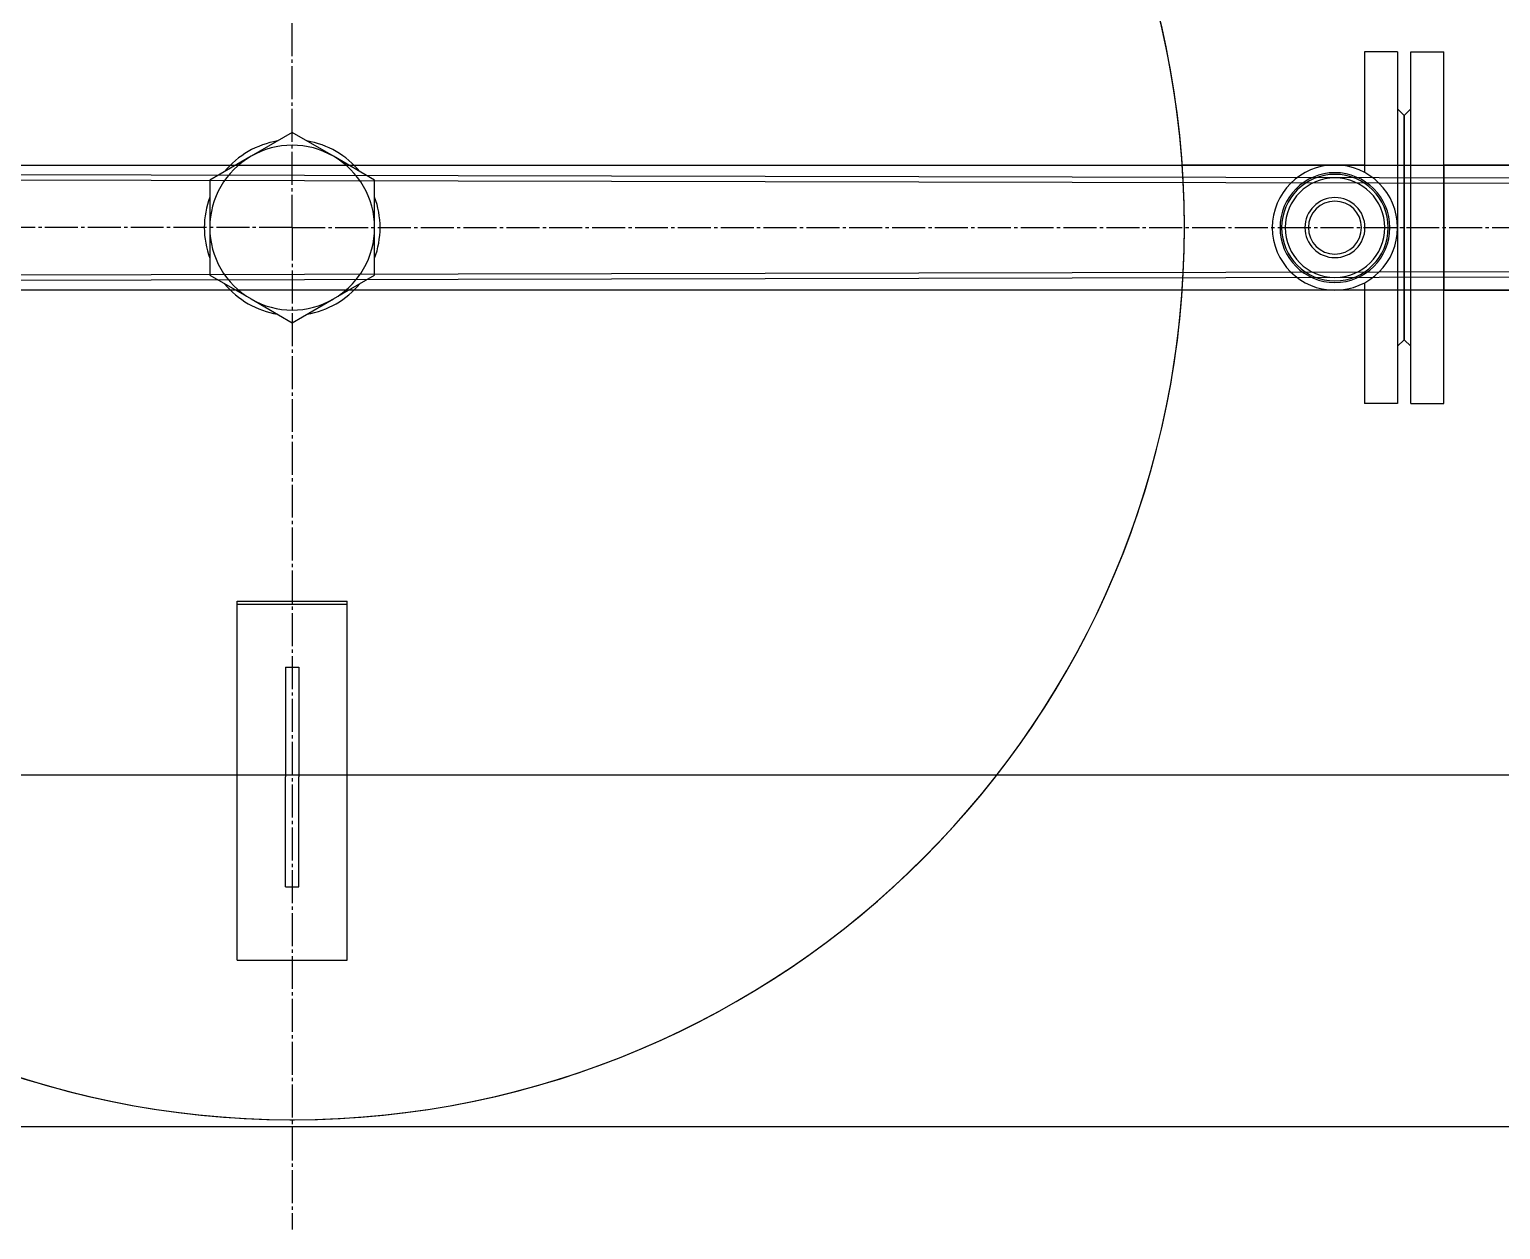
# Model space of a CAD drawing. Header units: millimetres. Extents: x 3795014 to 4300160, y 3869364 to 4016788.
# Drawn here: x 3867968 to 3868638, y 4008175 to 4008722 of the extents above; entities that cross this region are included whole.
import ezdxf

# ---------------------------------------------------------------- set-up
doc = ezdxf.new("R2010")
doc.units = ezdxf.units.MM
for name, pattern in [('K5LT_AXLED', [19.5, 15, -1.5, 1.5, -1.5]), ('K5LT_BASIC', [0]), ('K5LT_THIN', [0])]:
    doc.linetypes.add(name, pattern=pattern)
doc.layers.add('Системный слой', color=7, linetype='Continuous')

msp = doc.modelspace()

# ---------------------------------------------------------------- linework, layer by layer
at = {"layer": 'Системный слой', "linetype": 'K5LT_AXLED'}
for q in [(3868088.05, 4009196.3), (3868088.05, 4009196.3), (3868088.05, 4009196.3), (3867501.05, 4008631.33), (3867501.05, 4008631.33), (3867501.05, 4008631.33), (3868675.05, 4008631.33), (3868088.05, 4008175.33), (3868675.05, 4008631.33), (3868088.05, 4008175.33), (3868675.05, 4008631.33), (3868088.05, 4008175.33)]:
    msp.add_line((3868088.05, 4008631.33), q, dxfattribs=at)
at = {"layer": 'Системный слой', "linetype": 'K5LT_BASIC'}
for p, q in [((3868591.05, 4008711.33), (3868576.05, 4008711.33)), ((3868576.05, 4008711.33), (3868576.05, 4008687.9)), ((3868591.05, 4008711.33), (3868576.05, 4008711.33)), ((3868576.05, 4008711.33), (3868576.05, 4008687.9)), ((3868591.05, 4008711.33), (3868576.05, 4008711.33)), ((3868576.05, 4008711.33), (3868576.05, 4008687.9)), ((3868591.05, 4008711.33), (3868591.05, 4008687.9)), ((3868591.05, 4008711.33), (3868591.05, 4008687.9)), ((3868591.05, 4008711.33), (3868591.05, 4008687.9)), ((3868597.05, 4008574.76), (3868597.05, 4008711.33)), ((3868597.05, 4008711.33), (3868612.05, 4008711.33)), ((3868597.05, 4008574.76), (3868597.05, 4008711.33)), ((3868597.05, 4008711.33), (3868612.05, 4008711.33)), ((3868597.05, 4008574.76), (3868597.05, 4008711.33)), ((3868597.05, 4008711.33), (3868612.05, 4008711.33)), ((3868612.05, 4008574.76), (3868612.05, 4008711.33)), ((3868612.05, 4008574.76), (3868612.05, 4008711.33)), ((3868612.05, 4008574.76), (3868612.05, 4008711.33)), ((3868576.05, 4008687.9), (3868576.05, 4008656.43)), ((3868576.05, 4008687.9), (3868576.05, 4008656.43)), ((3868576.05, 4008687.9), (3868576.05, 4008656.43)), ((3868591.05, 4008687.9), (3868591.05, 4008631.33)), ((3868591.05, 4008687.9), (3868591.05, 4008631.33)), ((3868591.05, 4008687.9), (3868591.05, 4008631.33)), ((3868594.05, 4008682.33), (3868591.05, 4008685.33)), ((3868594.05, 4008682.33), (3868591.05, 4008685.33)), ((3868594.05, 4008682.33), (3868591.05, 4008685.33)), ((3868594.05, 4008682.33), (3868597.05, 4008685.33)), ((3868594.05, 4008682.33), (3868597.05, 4008685.33)), ((3868594.05, 4008682.33), (3868597.05, 4008685.33)), ((3868594.05, 4008595.27), (3868594.05, 4008682.33)), ((3868594.05, 4008682.33), (3868594.05, 4008667.39)), ((3868594.05, 4008595.27), (3868594.05, 4008682.33)), ((3868594.05, 4008682.33), (3868594.05, 4008667.39)), ((3868594.05, 4008595.27), (3868594.05, 4008682.33)), ((3868594.05, 4008682.33), (3868594.05, 4008667.39)), ((3868088.05, 4008674.63), (3868069.3, 4008663.8)), ((3868088.05, 4008674.63), (3868069.3, 4008663.8)), ((3868088.05, 4008674.63), (3868069.3, 4008663.8)), ((3868106.8, 4008663.8), (3868088.05, 4008674.63)), ((3868106.8, 4008663.8), (3868088.05, 4008674.63)), ((3868106.8, 4008663.8), (3868088.05, 4008674.63)), ((3868594.05, 4008667.39), (3868594.05, 4008580.33)), ((3868594.05, 4008667.39), (3868594.05, 4008580.33)), ((3868594.05, 4008667.39), (3868594.05, 4008580.33)), ((3866401.3, 4008659.83), (3868612.05, 4008659.83)), ((3867564.05, 4008659.83), (3869774.8, 4008659.83)), ((3868069.3, 4008663.8), (3868050.55, 4008652.98)), ((3868069.3, 4008663.8), (3868050.55, 4008652.98)), ((3868069.3, 4008663.8), (3868050.55, 4008652.98)), ((3868125.55, 4008652.98), (3868106.8, 4008663.8)), ((3868125.55, 4008652.98), (3868106.8, 4008663.8)), ((3868125.55, 4008652.98), (3868106.8, 4008663.8)), ((3868576.05, 4008659.83), (3868493.05, 4008659.83)), ((3868562.55, 4008659.83), (3868493.05, 4008659.83)), ((3868576.05, 4008659.83), (3868493.05, 4008659.83)), ((3868562.55, 4008659.83), (3868493.05, 4008659.83)), ((3868576.05, 4008659.83), (3868493.05, 4008659.83)), ((3868562.55, 4008659.83), (3868493.05, 4008659.83)), ((3868612.05, 4008659.83), (3868612.05, 4008602.83)), ((3868726.8, 4008659.83), (3868612.05, 4008659.83)), ((3868612.05, 4008659.83), (3868612.05, 4008602.83)), ((3868686.8, 4008651.33), (3866366.3, 4008656.33)), ((3869849.55, 4008651.33), (3867529.05, 4008656.33)), ((3868050.55, 4008652.98), (3868050.55, 4008631.33)), ((3868050.55, 4008652.98), (3868050.55, 4008631.33)), ((3868050.55, 4008652.98), (3868050.55, 4008631.33)), ((3868125.55, 4008631.33), (3868125.55, 4008652.98)), ((3868125.55, 4008631.33), (3868125.55, 4008652.98)), ((3868125.55, 4008631.33), (3868125.55, 4008652.98)), ((3868050.55, 4008631.33), (3868050.55, 4008609.68)), ((3868050.55, 4008631.33), (3868050.55, 4008609.68)), ((3868050.55, 4008631.33), (3868050.55, 4008609.68)), ((3868125.55, 4008609.68), (3868125.55, 4008631.33)), ((3868125.55, 4008609.68), (3868125.55, 4008631.33)), ((3868125.55, 4008609.68), (3868125.55, 4008631.33)), ((3868591.05, 4008631.32), (3868591.05, 4008551.33)), ((3868591.05, 4008631.32), (3868591.05, 4008551.33)), ((3868591.05, 4008631.32), (3868591.05, 4008551.33)), ((3868686.8, 4008611.33), (3866366.3, 4008606.33)), ((3869849.55, 4008611.33), (3867529.05, 4008606.33)), ((3868050.55, 4008609.68), (3868069.3, 4008598.85)), ((3868050.55, 4008609.68), (3868069.3, 4008598.85)), ((3868050.55, 4008609.68), (3868069.3, 4008598.85)), ((3868106.8, 4008598.85), (3868125.55, 4008609.68)), ((3868106.8, 4008598.85), (3868125.55, 4008609.68)), ((3868106.8, 4008598.85), (3868125.55, 4008609.68)), ((3868576.05, 4008606.23), (3868576.05, 4008551.33)), ((3868576.05, 4008606.23), (3868576.05, 4008551.33)), ((3868576.05, 4008606.23), (3868576.05, 4008551.33)), ((3868612.05, 4008602.83), (3866401.3, 4008602.83)), ((3869774.8, 4008602.83), (3867564.05, 4008602.83)), ((3868069.3, 4008598.85), (3868088.05, 4008588.03)), ((3868069.3, 4008598.85), (3868088.05, 4008588.03)), ((3868069.3, 4008598.85), (3868088.05, 4008588.03)), ((3868088.05, 4008588.03), (3868106.8, 4008598.85)), ((3868088.05, 4008588.03), (3868106.8, 4008598.85)), ((3868088.05, 4008588.03), (3868106.8, 4008598.85)), ((3868576.05, 4008602.83), (3868493.05, 4008602.83)), ((3868562.55, 4008602.83), (3868493.05, 4008602.83)), ((3868576.05, 4008602.83), (3868493.05, 4008602.83)), ((3868562.55, 4008602.83), (3868493.05, 4008602.83)), ((3868576.05, 4008602.83), (3868493.05, 4008602.83)), ((3868562.55, 4008602.83), (3868493.05, 4008602.83)), ((3868612.05, 4008602.83), (3868726.8, 4008602.83)), ((3868594.05, 4008580.33), (3868594.05, 4008595.27)), ((3868594.05, 4008580.33), (3868594.05, 4008595.27)), ((3868594.05, 4008580.33), (3868594.05, 4008595.27)), ((3868594.05, 4008580.33), (3868591.05, 4008577.33)), ((3868594.05, 4008580.33), (3868591.05, 4008577.33)), ((3868594.05, 4008580.33), (3868591.05, 4008577.33)), ((3868594.05, 4008580.33), (3868597.05, 4008577.33)), ((3868594.05, 4008580.33), (3868597.05, 4008577.33)), ((3868594.05, 4008580.33), (3868597.05, 4008577.33)), ((3868597.05, 4008551.33), (3868597.05, 4008574.76)), ((3868597.05, 4008551.33), (3868597.05, 4008574.76)), ((3868597.05, 4008551.33), (3868597.05, 4008574.76)), ((3868612.05, 4008551.33), (3868612.05, 4008574.76)), ((3868612.05, 4008551.33), (3868612.05, 4008574.76)), ((3868612.05, 4008551.33), (3868612.05, 4008574.76)), ((3868591.05, 4008551.33), (3868576.05, 4008551.33)), ((3868591.05, 4008551.33), (3868576.05, 4008551.33)), ((3868591.05, 4008551.33), (3868576.05, 4008551.33)), ((3868597.05, 4008551.33), (3868612.05, 4008551.33)), ((3868597.05, 4008551.33), (3868612.05, 4008551.33)), ((3868597.05, 4008551.33), (3868612.05, 4008551.33)), ((3868063.05, 4008459.97), (3868063.05, 4008461.33)), ((3868063.05, 4008461.33), (3868113.05, 4008461.33)), ((3868063.05, 4008459.97), (3868063.05, 4008461.33)), ((3868063.05, 4008461.33), (3868113.05, 4008461.33)), ((3868063.05, 4008459.97), (3868063.05, 4008461.33)), ((3868063.05, 4008461.33), (3868113.05, 4008461.33)), ((3868063.05, 4008297.87), (3868063.05, 4008459.97)), ((3868063.05, 4008459.97), (3868113.05, 4008459.97)), ((3868063.05, 4008297.87), (3868063.05, 4008459.97)), ((3868063.05, 4008459.97), (3868113.05, 4008459.97)), ((3868063.05, 4008297.87), (3868063.05, 4008459.97)), ((3868063.05, 4008459.97), (3868113.05, 4008459.97)), ((3868113.05, 4008459.97), (3868113.05, 4008461.33)), ((3868113.05, 4008459.97), (3868113.05, 4008461.33)), ((3868113.05, 4008459.97), (3868113.05, 4008461.33)), ((3868113.05, 4008297.87), (3868113.05, 4008459.97)), ((3868113.05, 4008297.87), (3868113.05, 4008459.97)), ((3868113.05, 4008297.87), (3868113.05, 4008459.97)), ((3868085.05, 4008431.33), (3868091.05, 4008431.33)), ((3868085.05, 4008431.33), (3868085.05, 4008381.33)), ((3868085.05, 4008431.33), (3868091.05, 4008431.33)), ((3868085.05, 4008431.33), (3868085.05, 4008381.33)), ((3868085.05, 4008431.33), (3868091.05, 4008431.33)), ((3868085.05, 4008431.33), (3868085.05, 4008381.33)), ((3868091.05, 4008431.33), (3868091.05, 4008381.33)), ((3868091.05, 4008431.33), (3868091.05, 4008381.33)), ((3868091.05, 4008431.33), (3868091.05, 4008381.33)), ((3868085.05, 4008380.33), (3868085.05, 4008381.33)), ((3868085.05, 4008380.33), (3868085.05, 4008381.33)), ((3868085.05, 4008380.33), (3868085.05, 4008381.33)), ((3868085.05, 4008331.33), (3868085.05, 4008380.33)), ((3868085.05, 4008331.33), (3868085.05, 4008380.33)), ((3868085.05, 4008331.33), (3868085.05, 4008380.33)), ((3868091.05, 4008380.33), (3868091.05, 4008381.33)), ((3868091.05, 4008380.33), (3868091.05, 4008381.33)), ((3868091.05, 4008380.33), (3868091.05, 4008381.33)), ((3868091.05, 4008331.33), (3868091.05, 4008380.33)), ((3868091.05, 4008331.33), (3868091.05, 4008380.33)), ((3868091.05, 4008331.33), (3868091.05, 4008380.33)), ((3868085.05, 4008331.33), (3868091.05, 4008331.33)), ((3868085.05, 4008331.33), (3868091.05, 4008331.33)), ((3868085.05, 4008331.33), (3868091.05, 4008331.33)), ((3868063.05, 4008297.87), (3868113.05, 4008297.87)), ((3868063.05, 4008297.87), (3868113.05, 4008297.87)), ((3868063.05, 4008297.87), (3868113.05, 4008297.87))]:
    msp.add_line(p, q, dxfattribs=at)
at = {"layer": 'Системный слой', "linetype": 'K5LT_THIN'}
for p, q in [((3869859.3, 4008382.21), (3866019.3, 4008382.21)), ((3865959.3, 4008222.21), (3870007.36, 4008222.21))]:
    msp.add_line(p, q, dxfattribs=at)
at = {"layer": 'Системный слой', "linetype": 'K5LT_BASIC'}
for centre, radius, start, end in [((3868088.05, 4008631.33), 406, 90, 180), ((3868088.05, 4008631.33), 406, 270.14324, 269.85676), ((3868088.05, 4008631.33), 406, 90, 180), ((3868088.05, 4008631.33), 406, 270.14324, 269.85676), ((3868088.05, 4008631.33), 406, 90, 180), ((3868088.05, 4008631.33), 406, 270.14324, 269.85676), ((3868088.05, 4008631.33), 406, 0, 90), ((3868088.05, 4008631.33), 406, 0, 90), ((3868088.05, 4008631.33), 406, 0, 90), ((3868088.05, 4008631.33), 40, 99.63588, 140.36413), ((3868088.05, 4008631.33), 40, 99.63588, 140.36413), ((3868088.05, 4008631.33), 40, 99.63588, 140.36413), ((3868088.05, 4008631.33), 37.5, 60, 120), ((3868088.05, 4008631.33), 37.5, 60, 120), ((3868088.05, 4008631.33), 37.5, 60, 120), ((3868088.05, 4008631.33), 40, 39.63588, 80.36413), ((3868088.05, 4008631.33), 40, 39.63588, 80.36413), ((3868088.05, 4008631.33), 40, 39.63588, 80.36413), ((3868088.05, 4008631.33), 37.5, 120, 180), ((3868088.05, 4008631.33), 37.5, 120, 180), ((3868088.05, 4008631.33), 37.5, 120, 180), ((3868088.05, 4008631.33), 37.5, 0, 60), ((3868088.05, 4008631.33), 37.5, 0, 60), ((3868088.05, 4008631.33), 37.5, 0, 60), ((3868562.55, 4008631.33), 28.5, 90, 270), ((3868562.55, 4008631.33), 28.5, 90, 270), ((3868562.55, 4008631.33), 28.5, 90, 270), ((3868562.55, 4008631.33), 28.5, 270, 90), ((3868562.55, 4008631.33), 28.5, 270, 90), ((3868562.55, 4008631.33), 28.5, 270, 90), ((3868562.55, 4008631.33), 25, 90, 270), ((3868562.55, 4008631.33), 25, 90, 270), ((3868562.55, 4008631.33), 25, 90, 270), ((3868562.55, 4008631.33), 24.25, 0, 180), ((3868562.55, 4008631.33), 24.25, 0, 180), ((3868562.55, 4008631.33), 24.25, 0, 180), ((3868562.55, 4008631.33), 22.65, 0, 180), ((3868562.55, 4008631.33), 22.65, 0, 180), ((3868562.55, 4008631.33), 22.65, 0, 180), ((3868562.55, 4008631.33), 25, 270, 90), ((3868562.55, 4008631.33), 25, 270, 90), ((3868562.55, 4008631.33), 25, 270, 90), ((3868088.05, 4008631.33), 40, 159.63588, 180), ((3868088.05, 4008631.33), 40, 159.63588, 180), ((3868088.05, 4008631.33), 40, 159.63588, 180), ((3868088.05, 4008631.33), 40, 0, 20.36413), ((3868088.05, 4008631.33), 40, 0, 20.36413), ((3868088.05, 4008631.33), 40, 0, 20.36413), ((3868562.55, 4008631.33), 13.66, 0, 180), ((3868562.55, 4008631.33), 13.66, 0, 180), ((3868562.55, 4008631.33), 13.66, 0, 180), ((3868562.55, 4008631.33), 12.06, 0, 180), ((3868562.55, 4008631.33), 12.06, 0, 180), ((3868562.55, 4008631.33), 12.06, 0, 180), ((3868088.05, 4008631.33), 406, 180, 270), ((3868088.05, 4008631.33), 406, 180, 270), ((3868088.05, 4008631.33), 406, 180, 270), ((3868088.05, 4008631.33), 40, 180, 200.36413), ((3868088.05, 4008631.33), 40, 180, 200.36413), ((3868088.05, 4008631.33), 40, 180, 200.36413), ((3868088.05, 4008631.33), 37.5, 180, 240), ((3868088.05, 4008631.33), 37.5, 180, 240), ((3868088.05, 4008631.33), 37.5, 180, 240), ((3868088.05, 4008631.33), 406, 270, 0), ((3868088.05, 4008631.33), 406, 270, 0), ((3868088.05, 4008631.33), 406, 270, 0), ((3868088.05, 4008631.33), 37.5, 330, 0), ((3868088.05, 4008631.33), 37.5, 330, 0), ((3868088.05, 4008631.33), 37.5, 330, 0), ((3868088.05, 4008631.33), 40, 339.63588, 0), ((3868088.05, 4008631.33), 40, 339.63588, 0), ((3868088.05, 4008631.33), 40, 339.63588, 0), ((3868562.55, 4008631.33), 24.25, 180, 0), ((3868562.55, 4008631.33), 24.25, 180, 0), ((3868562.55, 4008631.33), 24.25, 180, 0), ((3868562.55, 4008631.33), 22.65, 180, 0), ((3868562.55, 4008631.33), 22.65, 180, 0), ((3868562.55, 4008631.33), 22.65, 180, 0), ((3868562.55, 4008631.33), 13.66, 180, 0), ((3868562.55, 4008631.33), 13.66, 180, 0), ((3868562.55, 4008631.33), 13.66, 180, 0), ((3868562.55, 4008631.33), 12.06, 180, 0), ((3868562.55, 4008631.33), 12.06, 180, 0), ((3868562.55, 4008631.33), 12.06, 180, 0), ((3868088.05, 4008631.33), 37.5, 300, 330), ((3868088.05, 4008631.33), 37.5, 300, 330), ((3868088.05, 4008631.33), 37.5, 300, 330), ((3868088.05, 4008631.33), 40, 219.63579, 260.36413), ((3868088.05, 4008631.33), 40, 219.63579, 260.36413), ((3868088.05, 4008631.33), 40, 219.63579, 260.36413), ((3868088.05, 4008631.33), 40, 279.63588, 320.36413), ((3868088.05, 4008631.33), 40, 279.63588, 320.36413), ((3868088.05, 4008631.33), 40, 279.63588, 320.36413), ((3868088.05, 4008631.33), 37.5, 240, 300), ((3868088.05, 4008631.33), 37.5, 240, 300), ((3868088.05, 4008631.33), 37.5, 240, 300), ((3868088.05, 4008631.33), 406, 269.85676, 270.14324), ((3868088.05, 4008631.33), 406, 269.85676, 270.14324), ((3868088.05, 4008631.33), 406, 269.85676, 270.14324)]:
    msp.add_arc(centre, radius, start, end, dxfattribs=at)

doc.saveas('drawing.dxf')
